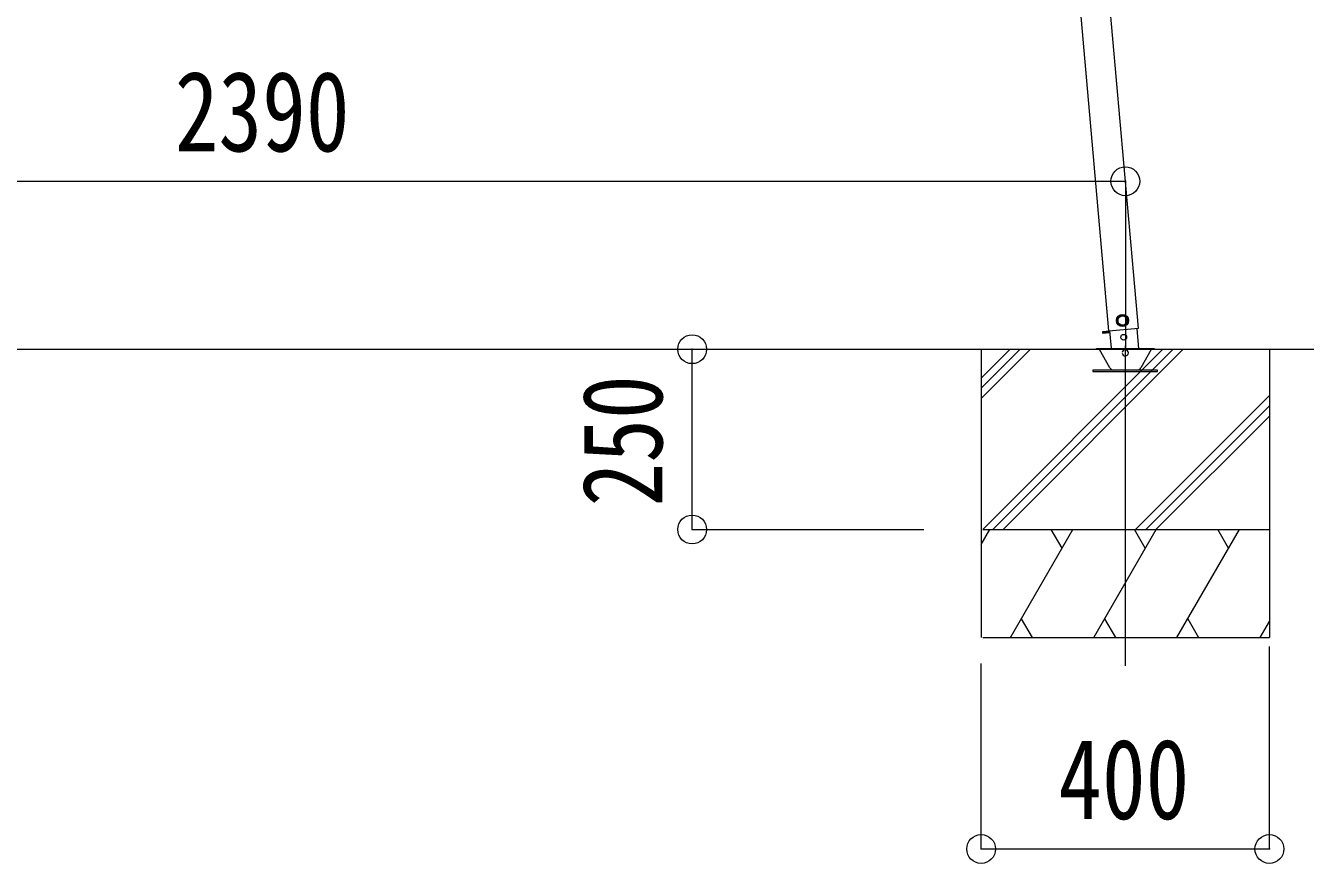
# Model space of a CAD drawing. Units: millimetres at full size, sheet at 1:40. Extents: x -11181 to 11305, y -7804 to 7716.
# Drawn here: x -8296 to -6520, y -1834 to -672 of the extents above; entities that cross this region are included whole.
import ezdxf
from ezdxf.enums import TextEntityAlignment as Align

# ---------------------------------------------------------------- set-up
doc = ezdxf.new("R2010")
doc.units = ezdxf.units.MM
doc.header["$LTSCALE"] = 40
doc.header["$PDMODE"] = 32
doc.header["$PDSIZE"] = 40
for name, color, linetype, lineweight in [('0-0_0', 7, 'Continuous', 9), ('1-0_FRAME', 7, 'Continuous', 9), ('1-1_GLASS', 4, 'Continuous', 9), ('1-2_GLASS_SEAL', 4, 'Continuous', 9), ('1-8', 2, 'Continuous', 9), ('1-A', 6, 'Continuous', 9)]:
    doc.layers.add(name, color=color, linetype=linetype, lineweight=lineweight)
doc.styles.add('ＭＳ ゴシック', font='')
doc.styles.get('ＭＳ ゴシック').set_extended_font_data('MS Gothic')

msp = doc.modelspace()

# ---------------------------------------------------------------- linework, layer by layer
at = {"layer": '0-0_0'}
msp.add_line((-9160.67, -1120.82), (-6065.11, -1120.82), dxfattribs=at)
at = {"layer": '1-0_FRAME'}
for p, q in [((-6970.28, -1160.89), (-6930.21, -1120.82)), ((-6970.28, -1189.18), (-6901.92, -1120.82)), ((-6970.28, -1175.03), (-6916.07, -1120.82)), ((-6970.28, -1120.82), (-6970.28, -1520.82)), ((-6968.08, -1370.82), (-6718.07, -1120.82)), ((-6953.94, -1370.82), (-6703.93, -1120.82)), ((-6939.79, -1370.82), (-6689.79, -1120.82)), ((-6570.28, -1120.82), (-6570.28, -1520.82)), ((-6755.95, -1370.82), (-6570.28, -1185.16)), ((-6741.8, -1370.82), (-6570.28, -1199.3)), ((-6727.66, -1370.82), (-6570.28, -1213.44)), ((-6970.28, -1391.41), (-6958.39, -1370.81)), ((-6968.14, -1370.82), (-6570.28, -1370.82)), ((-6929.52, -1520.81), (-6842.92, -1370.82)), ((-6857.92, -1396.8), (-6872.92, -1370.82)), ((-6814.05, -1520.82), (-6727.45, -1370.82)), ((-6742.45, -1396.8), (-6757.45, -1370.82)), ((-6698.58, -1520.81), (-6611.98, -1370.82)), ((-6626.98, -1396.8), (-6641.98, -1370.81)), ((-6914.52, -1494.84), (-6899.53, -1520.81)), ((-6799.05, -1494.83), (-6784.05, -1520.82)), ((-6683.58, -1494.83), (-6668.58, -1520.81)), ((-6583.11, -1520.81), (-6570.28, -1498.6)), ((-6968.14, -1520.82), (-6575.55, -1520.82)), ((-6962.87, -1520.82), (-6570.28, -1520.82))]:
    msp.add_line(p, q, dxfattribs=at)
at = {"layer": '1-1_GLASS'}
for p, q in [((-6801.85, -1096.47), (-6791.99, -1095.6)), ((-6791.99, -1095.6), (-6801.85, -1096.46)), ((-6801.85, -1096.47), (-6801.67, -1098.46)), ((-6791.81, -1097.59), (-6801.67, -1098.46)), ((-6792.98, -1095.39), (-6752.14, -1091.82)), ((-6792.01, -1095.3), (-6789.9, -1119.47)), ((-6751.49, -1120.14), (-6753.96, -1091.97)), ((-6810.17, -1119.82), (-6730.17, -1119.82)), ((-6810.17, -1120.82), (-6810.17, -1119.82)), ((-6810.17, -1120.82), (-6730.17, -1120.82)), ((-6791.47, -1146.82), (-6806.2, -1121.32)), ((-6734.13, -1121.32), (-6748.85, -1146.82)), ((-6730.17, -1119.82), (-6730.17, -1120.82))]:
    msp.add_line(p, q, dxfattribs=at)
for points in [[(-6774.75, -1073.54), (-6780.9, -1077.84), (-6780.25, -1085.32), (-6773.45, -1088.49), (-6767.3, -1084.19), (-6767.95, -1076.71)], [(-6725.41, -1151.82), (-6725.41, -1149.82), (-6815.41, -1149.82), (-6815.41, -1151.82)]]:
    msp.add_lwpolyline(points, close=True, dxfattribs=at)
msp.add_lwpolyline([(-6801.85, -1096.46), (-6801.67, -1098.45), (-6791.81, -1097.59)], dxfattribs=at)
for centre, radius in [((-6774.1, -1081.01), 8.5), ((-6774.1, -1081.01), 7.7), ((-6774.1, -1081.01), 6.5), ((-6772.46, -1104.23), 4)]:
    msp.add_circle(centre, radius, dxfattribs=at)
for centre, radius, start, end in [((-6807.06, -1121.82), 1, 30, 90), ((-6770.16, -1125.82), 4.25, 183.37229, 176.62771), ((-6733.27, -1121.82), 1, 90, 150), ((-6786.28, -1143.82), 6, 210, 270), ((-6754.05, -1143.82), 6, 270, 330)]:
    msp.add_arc(centre, radius, start, end, dxfattribs=at)
at = {"layer": '1-2_GLASS_SEAL'}
for p, q in [((-6752.14, -1091.82), (-6832.83, -174.91)), ((-6792.98, -1095.39), (-6873.68, -178.5))]:
    msp.add_line(p, q, dxfattribs=at)
at = {"layer": '1-8'}
msp.add_line((-6770.17, -1559.91), (-6770.17, -1115.72), dxfattribs=at)
at = {"layer": '1-A'}
for p, q in [((-9160.17, -887.86), (-6770.17, -887.86)), ((-6770.17, -887.86), (-6770.17, -1120.82)), ((-7371.2, -1120.82), (-7049.56, -1120.82)), ((-7371.2, -1370.82), (-7371.2, -1120.82)), ((-7371.2, -1370.82), (-7049.56, -1370.82)), ((-6570.28, -1813.87), (-6570.28, -1533.16)), ((-6970.28, -1813.87), (-6970.28, -1556.81)), ((-6970.28, -1813.87), (-6570.28, -1813.87))]:
    msp.add_line(p, q, dxfattribs=at)
for p in [(-6770.17, -887.86), (-7371.2, -1120.82), (-7371.2, -1370.82), (-6970.28, -1813.87), (-6570.28, -1813.87)]:
    msp.add_point(p, dxfattribs=at)

# ---------------------------------------------------------------- texts
at = {"layer": '1-A', "color": 7, "style": 'ＭＳ ゴシック', "width": 0.8}
for s, p in [('2390', (-8089.17, -879.86)), ('400', (-6863.28, -1805.87))]:
    msp.add_text(s, height=111.4, dxfattribs=at).set_placement(p, align=Align.BOTTOM_LEFT)
msp.add_text('250', height=111.4, rotation=90, dxfattribs=at).set_placement((-7379.2, -1338.82), align=Align.BOTTOM_LEFT)

doc.saveas('drawing.dxf')
